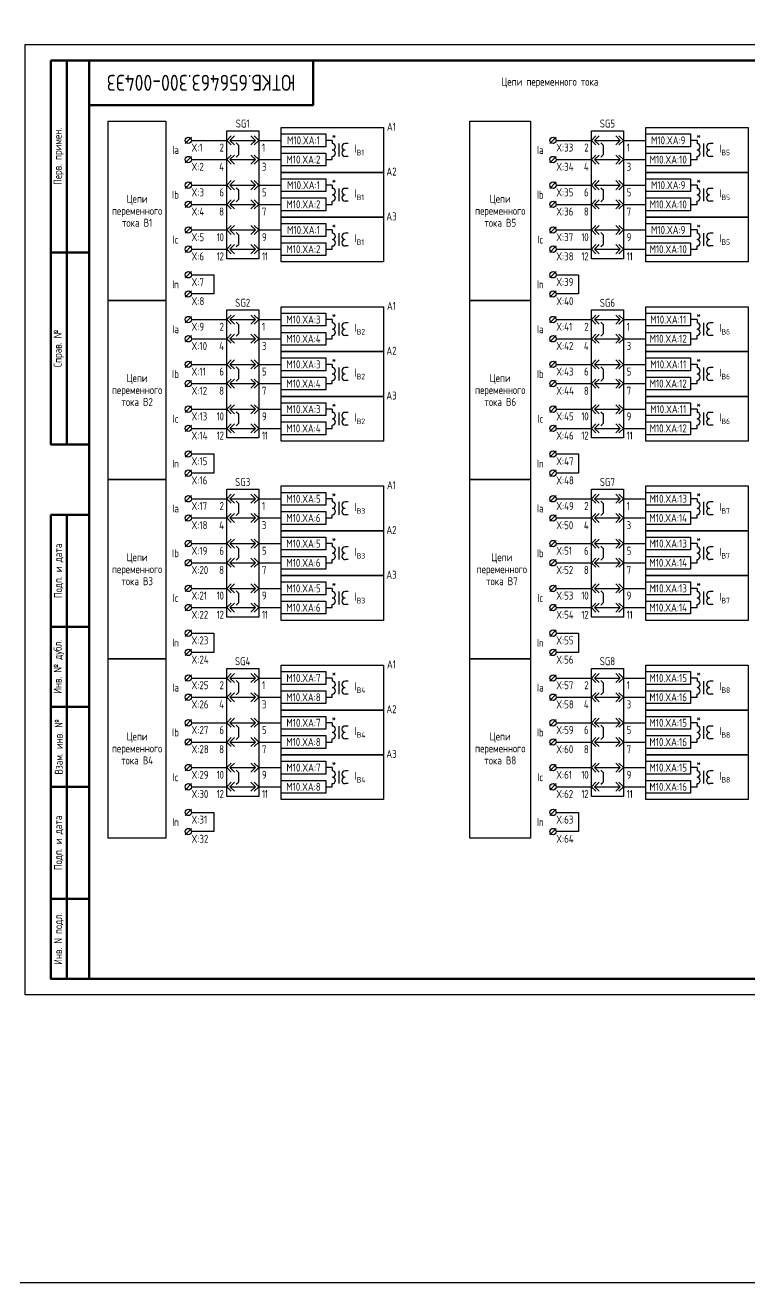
# Model space of a CAD drawing. Header units: millimetres. Extents: x -1612 to 9998, y -90 to 1220.
# Drawn here: x 0 to 226.5, y -90 to 303 of the extents above; entities that cross this region are included whole.
import ezdxf

# ---------------------------------------------------------------- set-up
doc = ezdxf.new("R2010")
doc.units = ezdxf.units.MM
doc.styles.add('Gost_type_A', font='GOST_A.TTF')

# ---------------------------------------------------------------- blocks, each defined once
blk = doc.blocks.new('Штамп угловой верхний')
at = {"lineweight": 50}
blk.add_lwpolyline([(0, 0), (70, 0), (70, -14), (0, -14)], close=True, dxfattribs=at)
blk = doc.blocks.new('Формат_А3')
blk.add_lwpolyline([(-420, 297), (0, 297), (0, 0), (-420, 0)], close=True)
at = {"lineweight": 50}
blk.add_lwpolyline([(-400, 292), (-5, 292), (-5, 5), (-400, 5)], close=True, dxfattribs=at)
blk = doc.blocks.new('Штамп левый верхний')
at = {"lineweight": 50}
for points in [[(-12, 0), (-7, 0), (-7, -60), (-12, -60)], [(-7, 0), (0, 0), (0, -60), (-7, -60)], [(-12, -60), (-7, -60), (-7, -120), (-12, -120)], [(-7, -60), (0, -60), (0, -120), (-7, -120)]]:
    blk.add_lwpolyline(points, close=True, dxfattribs=at)
at = {"char_height": 2.5, "width": 60, "attachment_point": 5, "rotation": 90, "style": 'Gost_type_A'}
for s, insert in [('Перв. примен.', (-9.5, -30)), ('Справ. №', (-9.5, -90))]:
    blk.add_mtext(s, dxfattribs=dict(at, insert=insert))
blk = doc.blocks.new('Штамп левый нижний')
at = {"lineweight": 50}
for points in [[(-12, 145), (-7, 145), (-7, 110), (-12, 110)], [(-7, 145), (0, 145), (0, 110), (-7, 110)], [(-12, 110), (-7, 110), (-7, 85), (-12, 85)], [(-7, 110), (0, 110), (0, 85), (-7, 85)], [(-12, 85), (-7, 85), (-7, 60), (-12, 60)], [(-7, 85), (0, 85), (0, 60), (-7, 60)], [(-12, 60), (-7, 60), (-7, 25), (-12, 25)], [(-7, 60), (0, 60), (0, 25), (-7, 25)], [(-12, 25), (-7, 25), (-7, 0), (-12, 0)], [(-7, 25), (0, 25), (0, 0), (-7, 0)]]:
    blk.add_lwpolyline(points, close=True, dxfattribs=at)
at = {"char_height": 2.5, "attachment_point": 5, "rotation": 90, "style": 'Gost_type_A'}
for s, insert, width in [('Подп. и дата', (-9.5, 127.5), 35), ('Инв. № дубл.', (-9.5, 97.5), 25), ('Взам. инв. №', (-9.5, 72.5), 25), ('Подп. и дата', (-9.5, 42.5), 35), ('Инв. N подл.', (-9.5, 12.5), 25)]:
    blk.add_mtext(s, dxfattribs=dict(at, insert=insert, width=width))
blk = doc.blocks.new('БИ_разъем')
for p, q in [((0, 0), (1.41, 1.41)), ((0, 0), (1.41, 1.41)), ((0, 0), (1.41, -1.41)), ((0, 0), (1.41, -1.41)), ((1, 0), (2.41, 1.41)), ((1, 0), (2.41, -1.41)), ((1, 0), (9, 0)), ((9, 0), (7.59, 1.41)), ((9, 0), (7.59, -1.41)), ((10, 0), (8.59, 1.41)), ((10, 0), (8.59, 1.41)), ((10, 0), (8.59, -1.41)), ((10, 0), (8.59, -1.41))]:
    blk.add_line(p, q)
blk = doc.blocks.new('БИ_перемычка')
for p, q in [((2.97, -0.79), (3.67, -1.5)), ((3.67, -1.5), (3.67, -4.5)), ((2.97, -5.21), (3.67, -4.5))]:
    blk.add_line(p, q)

msp = doc.modelspace()

# ---------------------------------------------------------------- linework, layer by layer
for p, q in [((52, 268), (50, 266)), ((166, 268), (164, 266)), ((52, 267), (63, 267)), ((73, 267), (80, 267)), ((96, 267), (94, 267)), ((166, 267), (177, 267)), ((187, 267), (194, 267)), ((210, 267), (208, 267)), ((52, 262), (50, 260)), ((52.01, 261), (62.83, 261)), ((73.17, 261), (80, 261)), ((94, 261), (96, 261)), ((166, 262), (164, 260)), ((166, 261), (176.83, 261)), ((187.17, 261), (194, 261)), ((208, 261), (210, 261)), ((52, 254), (50, 252)), ((52.01, 253), (62.83, 253)), ((73.17, 253), (80, 253)), ((96, 253), (94, 253)), ((166, 254), (164, 252)), ((166, 253), (176.83, 253)), ((187.17, 253), (194, 253)), ((210, 253), (208, 253)), ((52, 248), (50, 246)), ((166, 248), (164, 246)), ((52.01, 247), (62.83, 247)), ((73.17, 247), (80, 247)), ((94, 247), (96, 247)), ((166, 247), (176.83, 247)), ((187.17, 247), (194, 247)), ((208, 247), (210, 247)), ((52, 240), (50, 238)), ((166, 240), (164, 238)), ((52.01, 239), (62.83, 239)), ((73.17, 239), (80, 239)), ((96, 239), (94, 239)), ((166, 239), (176.83, 239)), ((187.17, 239), (194, 239)), ((210, 239), (208, 239)), ((52, 234), (50, 232)), ((52.01, 233), (62.83, 233)), ((73.17, 233), (80, 233)), ((94, 233), (96, 233)), ((166, 234), (164, 232)), ((166, 233), (176.83, 233)), ((187.17, 233), (194, 233)), ((208, 233), (210, 233)), ((52, 226), (50, 224)), ((52.01, 225), (59, 225)), ((59, 225), (59, 219)), ((166, 226), (164, 224)), ((166, 225), (173, 225)), ((173, 225), (173, 219)), ((52, 220), (50, 218)), ((59, 219), (52.01, 219)), ((166, 220), (164, 218)), ((173, 219), (166, 219)), ((52, 212), (50, 210)), ((52, 211), (63, 211)), ((73, 211), (80, 211)), ((96, 211), (94, 211)), ((166, 212), (164, 210)), ((166, 211), (177, 211)), ((187, 211), (194, 211)), ((210, 211), (208, 211)), ((52, 206), (50, 204)), ((52.01, 205), (62.83, 205)), ((73.17, 205), (80, 205)), ((94, 205), (96, 205)), ((166, 206), (164, 204)), ((166, 205), (176.83, 205)), ((187.17, 205), (194, 205)), ((208, 205), (210, 205)), ((52, 198), (50, 196)), ((52.01, 197), (62.83, 197)), ((73.17, 197), (80, 197)), ((96, 197), (94, 197)), ((166, 198), (164, 196)), ((166, 197), (176.83, 197)), ((187.17, 197), (194, 197)), ((210, 197), (208, 197)), ((52, 192), (50, 190)), ((52.01, 191), (62.83, 191)), ((73.17, 191), (80, 191)), ((94, 191), (96, 191)), ((166, 192), (164, 190)), ((166, 191), (176.83, 191)), ((187.17, 191), (194, 191)), ((208, 191), (210, 191)), ((52, 184), (50, 182)), ((52.01, 183), (62.83, 183)), ((73.17, 183), (80, 183)), ((96, 183), (94, 183)), ((166, 184), (164, 182)), ((166, 183), (176.83, 183)), ((187.17, 183), (194, 183)), ((210, 183), (208, 183)), ((52, 178), (50, 176)), ((52.01, 177), (62.83, 177)), ((73.17, 177), (80, 177)), ((94, 177), (96, 177)), ((166, 178), (164, 176)), ((166, 177), (176.83, 177)), ((187.17, 177), (194, 177)), ((208, 177), (210, 177)), ((52, 170), (50, 168)), ((52.01, 169), (59, 169)), ((59, 169), (59, 163)), ((166, 170), (164, 168)), ((166, 169), (173, 169)), ((173, 169), (173, 163)), ((52, 164), (50, 162)), ((59, 163), (52.01, 163)), ((166, 164), (164, 162)), ((173, 163), (166, 163)), ((52, 156), (50, 154)), ((52, 155), (63, 155)), ((73, 155), (80, 155)), ((96, 155), (94, 155)), ((166, 156), (164, 154)), ((166, 155), (177, 155)), ((187, 155), (194, 155)), ((210, 155), (208, 155)), ((52, 150), (50, 148)), ((166, 150), (164, 148)), ((52.01, 149), (62.83, 149)), ((73.17, 149), (80, 149)), ((94, 149), (96, 149)), ((166, 149), (176.83, 149)), ((187.17, 149), (194, 149)), ((208, 149), (210, 149)), ((52, 142), (50, 140)), ((166, 142), (164, 140)), ((52.01, 141), (62.83, 141)), ((73.17, 141), (80, 141)), ((96, 141), (94, 141)), ((166, 141), (176.83, 141)), ((187.17, 141), (194, 141)), ((210, 141), (208, 141)), ((52, 136), (50, 134)), ((52.01, 135), (62.83, 135)), ((73.17, 135), (80, 135)), ((94, 135), (96, 135)), ((166, 136), (164, 134)), ((166, 135), (176.83, 135)), ((187.17, 135), (194, 135)), ((208, 135), (210, 135)), ((52, 128), (50, 126)), ((52.01, 127), (62.83, 127)), ((73.17, 127), (80, 127)), ((96, 127), (94, 127)), ((166, 128), (164, 126)), ((166, 127), (176.83, 127)), ((187.17, 127), (194, 127)), ((210, 127), (208, 127)), ((52, 122), (50, 120)), ((166, 122), (164, 120)), ((52.01, 121), (62.83, 121)), ((73.17, 121), (80, 121)), ((94, 121), (96, 121)), ((166, 121), (176.83, 121)), ((187.17, 121), (194, 121)), ((208, 121), (210, 121)), ((52, 114), (50, 112)), ((166, 114), (164, 112)), ((52.01, 113), (59, 113)), ((59, 113), (59, 107)), ((166, 113), (173, 113)), ((173, 113), (173, 107)), ((52, 108), (50, 106)), ((59, 107), (52.01, 107)), ((166, 108), (164, 106)), ((173, 107), (166, 107)), ((52, 100), (50, 98)), ((52, 99), (63, 99)), ((73, 99), (80, 99)), ((96, 99), (94, 99)), ((166, 100), (164, 98)), ((166, 99), (177, 99)), ((187, 99), (194, 99)), ((210, 99), (208, 99)), ((52, 94), (50, 92)), ((52.01, 93), (62.83, 93)), ((73.17, 93), (80, 93)), ((94, 93), (96, 93)), ((166, 94), (164, 92)), ((166, 93), (176.83, 93)), ((187.17, 93), (194, 93)), ((208, 93), (210, 93)), ((52, 86), (50, 84)), ((52.01, 85), (62.83, 85)), ((73.17, 85), (80, 85)), ((96, 85), (94, 85)), ((166, 86), (164, 84)), ((166, 85), (176.83, 85)), ((187.17, 85), (194, 85)), ((210, 85), (208, 85)), ((52, 80), (50, 78)), ((52.01, 79), (62.83, 79)), ((73.17, 79), (80, 79)), ((94, 79), (96, 79)), ((166, 80), (164, 78)), ((166, 79), (176.83, 79)), ((187.17, 79), (194, 79)), ((208, 79), (210, 79)), ((52, 72), (50, 70)), ((52.01, 71), (62.83, 71)), ((73.17, 71), (80, 71)), ((96, 71), (94, 71)), ((166, 72), (164, 70)), ((166, 71), (176.83, 71)), ((187.17, 71), (194, 71)), ((210, 71), (208, 71)), ((52, 66), (50, 64)), ((52.01, 65), (62.83, 65)), ((73.17, 65), (80, 65)), ((94, 65), (96, 65)), ((166, 66), (164, 64)), ((166, 65), (176.83, 65)), ((187.17, 65), (194, 65)), ((208, 65), (210, 65)), ((52, 58), (50, 56)), ((52.01, 57), (59, 57)), ((59, 57), (59, 51)), ((166, 58), (164, 56)), ((166, 57), (173, 57)), ((173, 57), (173, 51)), ((52, 52), (50, 50)), ((166, 52), (164, 50)), ((59, 51), (52.01, 51)), ((173, 51), (166, 51))]:
    msp.add_line(p, q)
at = {"ltscale": 4}
for p, q in [((96, 267), (96, 266)), ((96, 266.5), (96, 266)), ((98, 266), (98, 262)), ((98, 266), (98, 262)), ((101, 266), (100, 266)), ((101, 266), (100, 266)), ((210, 267), (210, 266)), ((210, 266.5), (210, 266)), ((212, 266), (212, 262)), ((212, 266), (212, 262)), ((215, 266), (214, 266)), ((215, 266), (214, 266)), ((96, 261), (96, 262)), ((101, 262), (100, 262)), ((101, 262), (100, 262)), ((210, 261), (210, 262)), ((215, 262), (214, 262)), ((215, 262), (214, 262)), ((96, 253), (96, 252)), ((96, 252.5), (96, 252)), ((98, 252), (98, 248)), ((98, 252), (98, 248)), ((101, 252), (100, 252)), ((101, 252), (100, 252)), ((210, 253), (210, 252)), ((210, 252.5), (210, 252)), ((212, 252), (212, 248)), ((212, 252), (212, 248)), ((215, 252), (214, 252)), ((215, 252), (214, 252)), ((96, 247), (96, 248)), ((101, 248), (100, 248)), ((101, 248), (100, 248)), ((210, 247), (210, 248)), ((215, 248), (214, 248)), ((215, 248), (214, 248)), ((96, 239), (96, 238)), ((96, 238.5), (96, 238)), ((98, 238), (98, 234)), ((98, 238), (98, 234)), ((101, 238), (100, 238)), ((101, 238), (100, 238)), ((210, 239), (210, 238)), ((210, 238.5), (210, 238)), ((212, 238), (212, 234)), ((212, 238), (212, 234)), ((215, 238), (214, 238)), ((215, 238), (214, 238)), ((96, 233), (96, 234)), ((101, 234), (100, 234)), ((101, 234), (100, 234)), ((210, 233), (210, 234)), ((215, 234), (214, 234)), ((215, 234), (214, 234)), ((96, 211), (96, 210)), ((96, 210.5), (96, 210)), ((98, 210), (98, 206)), ((98, 210), (98, 206)), ((101, 210), (100, 210)), ((101, 210), (100, 210)), ((210, 211), (210, 210)), ((210, 210.5), (210, 210)), ((212, 210), (212, 206)), ((212, 210), (212, 206)), ((215, 210), (214, 210)), ((215, 210), (214, 210)), ((96, 205), (96, 206)), ((101, 206), (100, 206)), ((101, 206), (100, 206)), ((210, 205), (210, 206)), ((215, 206), (214, 206)), ((215, 206), (214, 206)), ((96, 197), (96, 196)), ((210, 197), (210, 196)), ((96, 196.5), (96, 196)), ((98, 196), (98, 192)), ((98, 196), (98, 192)), ((101, 196), (100, 196)), ((101, 196), (100, 196)), ((210, 196.5), (210, 196)), ((212, 196), (212, 192)), ((212, 196), (212, 192)), ((215, 196), (214, 196)), ((215, 196), (214, 196)), ((96, 191), (96, 192)), ((101, 192), (100, 192)), ((101, 192), (100, 192)), ((210, 191), (210, 192)), ((215, 192), (214, 192)), ((215, 192), (214, 192)), ((96, 183), (96, 182)), ((96, 182.5), (96, 182)), ((98, 182), (98, 178)), ((98, 182), (98, 178)), ((101, 182), (100, 182)), ((101, 182), (100, 182)), ((210, 183), (210, 182)), ((210, 182.5), (210, 182)), ((212, 182), (212, 178)), ((212, 182), (212, 178)), ((215, 182), (214, 182)), ((215, 182), (214, 182)), ((96, 177), (96, 178)), ((101, 178), (100, 178)), ((101, 178), (100, 178)), ((210, 177), (210, 178)), ((215, 178), (214, 178)), ((215, 178), (214, 178)), ((96, 155), (96, 154)), ((96, 154.5), (96, 154)), ((98, 154), (98, 150)), ((98, 154), (98, 150)), ((101, 154), (100, 154)), ((101, 154), (100, 154)), ((210, 155), (210, 154)), ((210, 154.5), (210, 154)), ((212, 154), (212, 150)), ((212, 154), (212, 150)), ((215, 154), (214, 154)), ((215, 154), (214, 154)), ((96, 149), (96, 150)), ((101, 150), (100, 150)), ((101, 150), (100, 150)), ((210, 149), (210, 150)), ((215, 150), (214, 150)), ((215, 150), (214, 150)), ((96, 141), (96, 140)), ((96, 140.5), (96, 140)), ((98, 140), (98, 136)), ((98, 140), (98, 136)), ((101, 140), (100, 140)), ((101, 140), (100, 140)), ((210, 141), (210, 140)), ((210, 140.5), (210, 140)), ((212, 140), (212, 136)), ((212, 140), (212, 136)), ((215, 140), (214, 140)), ((215, 140), (214, 140)), ((96, 135), (96, 136)), ((101, 136), (100, 136)), ((101, 136), (100, 136)), ((210, 135), (210, 136)), ((215, 136), (214, 136)), ((215, 136), (214, 136)), ((96, 127), (96, 126)), ((96, 126.5), (96, 126)), ((98, 126), (98, 122)), ((98, 126), (98, 122)), ((101, 126), (100, 126)), ((101, 126), (100, 126)), ((210, 127), (210, 126)), ((210, 126.5), (210, 126)), ((212, 126), (212, 122)), ((212, 126), (212, 122)), ((215, 126), (214, 126)), ((215, 126), (214, 126)), ((96, 121), (96, 122)), ((101, 122), (100, 122)), ((101, 122), (100, 122)), ((210, 121), (210, 122)), ((215, 122), (214, 122)), ((215, 122), (214, 122)), ((96, 99), (96, 98)), ((96, 98.5), (96, 98)), ((210, 99), (210, 98)), ((210, 98.5), (210, 98)), ((98, 98), (98, 94)), ((98, 98), (98, 94)), ((101, 98), (100, 98)), ((101, 98), (100, 98)), ((212, 98), (212, 94)), ((212, 98), (212, 94)), ((215, 98), (214, 98)), ((215, 98), (214, 98)), ((96, 93), (96, 94)), ((101, 94), (100, 94)), ((101, 94), (100, 94)), ((210, 93), (210, 94)), ((215, 94), (214, 94)), ((215, 94), (214, 94)), ((96, 85), (96, 84)), ((96, 84.5), (96, 84)), ((98, 84), (98, 80)), ((98, 84), (98, 80)), ((101, 84), (100, 84)), ((101, 84), (100, 84)), ((210, 85), (210, 84)), ((210, 84.5), (210, 84)), ((212, 84), (212, 80)), ((212, 84), (212, 80)), ((215, 84), (214, 84)), ((215, 84), (214, 84)), ((96, 79), (96, 80)), ((101, 80), (100, 80)), ((101, 80), (100, 80)), ((210, 79), (210, 80)), ((215, 80), (214, 80)), ((215, 80), (214, 80)), ((96, 71), (96, 70)), ((210, 71), (210, 70)), ((96, 70.5), (96, 70)), ((98, 70), (98, 66)), ((98, 70), (98, 66)), ((101, 70), (100, 70)), ((101, 70), (100, 70)), ((210, 70.5), (210, 70)), ((212, 70), (212, 66)), ((212, 70), (212, 66)), ((215, 70), (214, 70)), ((215, 70), (214, 70)), ((96, 65), (96, 66)), ((101, 66), (100, 66)), ((101, 66), (100, 66)), ((210, 65), (210, 66)), ((215, 66), (214, 66)), ((215, 66), (214, 66))]:
    msp.add_line(p, q, dxfattribs=at)
for points in [[(-1612, 1220), (9998.36, 1220), (9998.36, -90), (-1612, -90)], [(44, 217), (26, 217), (26, 273), (44, 273)], [(158, 217), (139, 217), (139, 273), (158, 273)], [(63, 270), (73, 270), (73, 230), (63, 230)], [(80, 271), (112, 271), (112, 257), (80, 257)], [(80, 269), (94, 269), (94, 265), (80, 265)], [(177, 270), (187, 270), (187, 230), (177, 230)], [(194, 271), (226, 271), (226, 257), (194, 257)], [(194, 269), (208, 269), (208, 265), (194, 265)], [(80, 263), (94, 263), (94, 259), (80, 259)], [(194, 263), (208, 263), (208, 259), (194, 259)], [(80, 257), (112, 257), (112, 243), (80, 243)], [(194, 257), (226, 257), (226, 243), (194, 243)], [(80, 255), (94, 255), (94, 251), (80, 251)], [(194, 255), (208, 255), (208, 251), (194, 251)], [(80, 249), (94, 249), (94, 245), (80, 245)], [(194, 249), (208, 249), (208, 245), (194, 245)], [(80, 243), (112, 243), (112, 229), (80, 229)], [(80, 241), (94, 241), (94, 237), (80, 237)], [(194, 243), (226, 243), (226, 229), (194, 229)], [(194, 241), (208, 241), (208, 237), (194, 237)], [(80, 235), (94, 235), (94, 231), (80, 231)], [(194, 235), (208, 235), (208, 231), (194, 231)], [(44, 161), (26, 161), (26, 217), (44, 217)], [(158, 161), (139, 161), (139, 217), (158, 217)], [(63, 214), (73, 214), (73, 174), (63, 174)], [(80, 215), (112, 215), (112, 201), (80, 201)], [(80, 213), (94, 213), (94, 209), (80, 209)], [(177, 214), (187, 214), (187, 174), (177, 174)], [(194, 215), (226, 215), (226, 201), (194, 201)], [(194, 213), (208, 213), (208, 209), (194, 209)], [(80, 207), (94, 207), (94, 203), (80, 203)], [(194, 207), (208, 207), (208, 203), (194, 203)], [(80, 201), (112, 201), (112, 187), (80, 187)], [(194, 201), (226, 201), (226, 187), (194, 187)], [(80, 199), (94, 199), (94, 195), (80, 195)], [(194, 199), (208, 199), (208, 195), (194, 195)], [(80, 193), (94, 193), (94, 189), (80, 189)], [(194, 193), (208, 193), (208, 189), (194, 189)], [(80, 187), (112, 187), (112, 173), (80, 173)], [(80, 185), (94, 185), (94, 181), (80, 181)], [(194, 187), (226, 187), (226, 173), (194, 173)], [(194, 185), (208, 185), (208, 181), (194, 181)], [(80, 179), (94, 179), (94, 175), (80, 175)], [(194, 179), (208, 179), (208, 175), (194, 175)], [(44, 105), (26, 105), (26, 161), (44, 161)], [(63, 158), (73, 158), (73, 118), (63, 118)], [(80, 159), (112, 159), (112, 145), (80, 145)], [(158, 105), (139, 105), (139, 161), (158, 161)], [(177, 158), (187, 158), (187, 118), (177, 118)], [(194, 159), (226, 159), (226, 145), (194, 145)], [(80, 157), (94, 157), (94, 153), (80, 153)], [(194, 157), (208, 157), (208, 153), (194, 153)], [(80, 151), (94, 151), (94, 147), (80, 147)], [(194, 151), (208, 151), (208, 147), (194, 147)], [(80, 145), (112, 145), (112, 131), (80, 131)], [(80, 143), (94, 143), (94, 139), (80, 139)], [(194, 145), (226, 145), (226, 131), (194, 131)], [(194, 143), (208, 143), (208, 139), (194, 139)], [(80, 137), (94, 137), (94, 133), (80, 133)], [(194, 137), (208, 137), (208, 133), (194, 133)], [(80, 131), (112, 131), (112, 117), (80, 117)], [(194, 131), (226, 131), (226, 117), (194, 117)], [(80, 129), (94, 129), (94, 125), (80, 125)], [(194, 129), (208, 129), (208, 125), (194, 125)], [(80, 123), (94, 123), (94, 119), (80, 119)], [(194, 123), (208, 123), (208, 119), (194, 119)], [(44, 49), (26, 49), (26, 105), (44, 105)], [(80, 103), (112, 103), (112, 89), (80, 89)], [(158, 49), (139, 49), (139, 105), (158, 105)], [(194, 103), (226, 103), (226, 89), (194, 89)], [(63, 102), (73, 102), (73, 62), (63, 62)], [(80, 101), (94, 101), (94, 97), (80, 97)], [(177, 102), (187, 102), (187, 62), (177, 62)], [(194, 101), (208, 101), (208, 97), (194, 97)], [(80, 95), (94, 95), (94, 91), (80, 91)], [(194, 95), (208, 95), (208, 91), (194, 91)], [(80, 89), (112, 89), (112, 75), (80, 75)], [(80, 87), (94, 87), (94, 83), (80, 83)], [(194, 89), (226, 89), (226, 75), (194, 75)], [(194, 87), (208, 87), (208, 83), (194, 83)], [(80, 81), (94, 81), (94, 77), (80, 77)], [(194, 81), (208, 81), (208, 77), (194, 77)], [(80, 75), (112, 75), (112, 61), (80, 61)], [(194, 75), (226, 75), (226, 61), (194, 61)], [(80, 73), (94, 73), (94, 69), (80, 69)], [(194, 73), (208, 73), (208, 69), (194, 69)], [(80, 67), (94, 67), (94, 63), (80, 63)], [(194, 67), (208, 67), (208, 63), (194, 63)]]:
    msp.add_lwpolyline(points, close=True)
for centre in [(51, 267), (165, 267), (51, 261), (165, 261), (51, 253), (165, 253), (51, 247), (165, 247), (51, 239), (165, 239), (51, 233), (165, 233), (51, 225), (165, 225), (51, 219), (165, 219), (51, 211), (165, 211), (51, 205), (165, 205), (51, 197), (165, 197), (51, 191), (165, 191), (51, 183), (165, 183), (51, 177), (165, 177), (51, 169), (165, 169), (51, 163), (165, 163), (51, 155), (165, 155), (51, 149), (165, 149), (51, 141), (165, 141), (51, 135), (165, 135), (51, 127), (165, 127), (51, 121), (165, 121), (51, 113), (165, 113), (51, 107), (165, 107), (51, 99), (165, 99), (51, 93), (165, 93), (51, 85), (165, 85), (51, 79), (165, 79), (51, 71), (165, 71), (51, 65), (165, 65), (51, 57), (165, 57), (51, 51), (165, 51)]:
    msp.add_circle(centre, 1)
for centre, start, end in [((96, 265), 270, 90), ((96, 265), 270, 90), ((96, 263), 270, 90), ((96, 263), 270, 90), ((100, 265), 90, 270), ((100, 265), 90, 270), ((100, 263), 90, 270), ((100, 263), 90, 270), ((210, 265), 270, 90), ((210, 265), 270, 90), ((210, 263), 270, 90), ((210, 263), 270, 90), ((214, 265), 90, 270), ((214, 265), 90, 270), ((214, 263), 90, 270), ((214, 263), 90, 270), ((96, 251), 270, 90), ((96, 251), 270, 90), ((100, 251), 90, 270), ((100, 251), 90, 270), ((210, 251), 270, 90), ((210, 251), 270, 90), ((214, 251), 90, 270), ((214, 251), 90, 270), ((96, 249), 270, 90), ((96, 249), 270, 90), ((100, 249), 90, 270), ((100, 249), 90, 270), ((210, 249), 270, 90), ((210, 249), 270, 90), ((214, 249), 90, 270), ((214, 249), 90, 270), ((96, 237), 270, 90), ((96, 237), 270, 90), ((96, 235), 270, 90), ((96, 235), 270, 90), ((100, 237), 90, 270), ((100, 237), 90, 270), ((100, 235), 90, 270), ((100, 235), 90, 270), ((210, 237), 270, 90), ((210, 237), 270, 90), ((210, 235), 270, 90), ((210, 235), 270, 90), ((214, 237), 90, 270), ((214, 237), 90, 270), ((214, 235), 90, 270), ((214, 235), 90, 270), ((96, 209), 270, 90), ((96, 209), 270, 90), ((100, 209), 90, 270), ((100, 209), 90, 270), ((210, 209), 270, 90), ((210, 209), 270, 90), ((214, 209), 90, 270), ((214, 209), 90, 270), ((96, 207), 270, 90), ((96, 207), 270, 90), ((100, 207), 90, 270), ((100, 207), 90, 270), ((210, 207), 270, 90), ((210, 207), 270, 90), ((214, 207), 90, 270), ((214, 207), 90, 270), ((96, 195), 270, 90), ((96, 195), 270, 90), ((96, 193), 270, 90), ((96, 193), 270, 90), ((100, 195), 90, 270), ((100, 195), 90, 270), ((100, 193), 90, 270), ((100, 193), 90, 270), ((210, 195), 270, 90), ((210, 195), 270, 90), ((210, 193), 270, 90), ((210, 193), 270, 90), ((214, 195), 90, 270), ((214, 195), 90, 270), ((214, 193), 90, 270), ((214, 193), 90, 270), ((96, 181), 270, 90), ((96, 181), 270, 90), ((100, 181), 90, 270), ((100, 181), 90, 270), ((210, 181), 270, 90), ((210, 181), 270, 90), ((214, 181), 90, 270), ((214, 181), 90, 270), ((96, 179), 270, 90), ((96, 179), 270, 90), ((100, 179), 90, 270), ((100, 179), 90, 270), ((210, 179), 270, 90), ((210, 179), 270, 90), ((214, 179), 90, 270), ((214, 179), 90, 270), ((96, 153), 270, 90), ((96, 153), 270, 90), ((100, 153), 90, 270), ((100, 153), 90, 270), ((210, 153), 270, 90), ((210, 153), 270, 90), ((214, 153), 90, 270), ((214, 153), 90, 270), ((96, 151), 270, 90), ((96, 151), 270, 90), ((100, 151), 90, 270), ((100, 151), 90, 270), ((210, 151), 270, 90), ((210, 151), 270, 90), ((214, 151), 90, 270), ((214, 151), 90, 270), ((96, 139), 270, 90), ((96, 139), 270, 90), ((96, 137), 270, 90), ((96, 137), 270, 90), ((100, 139), 90, 270), ((100, 139), 90, 270), ((100, 137), 90, 270), ((100, 137), 90, 270), ((210, 139), 270, 90), ((210, 139), 270, 90), ((210, 137), 270, 90), ((210, 137), 270, 90), ((214, 139), 90, 270), ((214, 139), 90, 270), ((214, 137), 90, 270), ((214, 137), 90, 270), ((96, 125), 270, 90), ((96, 125), 270, 90), ((100, 125), 90, 270), ((100, 125), 90, 270), ((210, 125), 270, 90), ((210, 125), 270, 90), ((214, 125), 90, 270), ((214, 125), 90, 270), ((96, 123), 270, 90), ((96, 123), 270, 90), ((100, 123), 90, 270), ((100, 123), 90, 270), ((210, 123), 270, 90), ((210, 123), 270, 90), ((214, 123), 90, 270), ((214, 123), 90, 270), ((96, 97), 270, 90), ((96, 97), 270, 90), ((96, 95), 270, 90), ((96, 95), 270, 90), ((100, 97), 90, 270), ((100, 97), 90, 270), ((100, 95), 90, 270), ((100, 95), 90, 270), ((210, 97), 270, 90), ((210, 97), 270, 90), ((210, 95), 270, 90), ((210, 95), 270, 90), ((214, 97), 90, 270), ((214, 97), 90, 270), ((214, 95), 90, 270), ((214, 95), 90, 270), ((96, 83), 270, 90), ((96, 83), 270, 90), ((100, 83), 90, 270), ((100, 83), 90, 270), ((210, 83), 270, 90), ((210, 83), 270, 90), ((214, 83), 90, 270), ((214, 83), 90, 270), ((96, 81), 270, 90), ((96, 81), 270, 90), ((100, 81), 90, 270), ((100, 81), 90, 270), ((210, 81), 270, 90), ((210, 81), 270, 90), ((214, 81), 90, 270), ((214, 81), 90, 270), ((96, 69), 270, 90), ((96, 69), 270, 90), ((96, 67), 270, 90), ((96, 67), 270, 90), ((100, 69), 90, 270), ((100, 69), 90, 270), ((100, 67), 90, 270), ((100, 67), 90, 270), ((210, 69), 270, 90), ((210, 69), 270, 90), ((210, 67), 270, 90), ((210, 67), 270, 90), ((214, 69), 90, 270), ((214, 69), 90, 270), ((214, 67), 90, 270), ((214, 67), 90, 270)]:
    msp.add_arc(centre, 1, start, end, dxfattribs=at)

# ---------------------------------------------------------------- block references
for name, p in [('Формат_А3', (420, 0)), ('Штамп левый верхний', (20, 292)), ('Штамп угловой верхний', (20, 292)), ('БИ_разъем', (63, 267)), ('БИ_разъем', (177, 267)), ('БИ_перемычка', (63, 267)), ('БИ_перемычка', (177, 267)), ('БИ_разъем', (63, 261)), ('БИ_разъем', (177, 261)), ('БИ_разъем', (63, 253)), ('БИ_перемычка', (63, 253)), ('БИ_разъем', (177, 253)), ('БИ_перемычка', (177, 253)), ('БИ_разъем', (63, 247)), ('БИ_разъем', (177, 247)), ('БИ_разъем', (63, 239)), ('БИ_разъем', (177, 239)), ('БИ_перемычка', (63, 239)), ('БИ_перемычка', (177, 239)), ('БИ_разъем', (63, 233)), ('БИ_разъем', (177, 233)), ('БИ_разъем', (63, 211)), ('БИ_разъем', (177, 211)), ('БИ_перемычка', (63, 211)), ('БИ_перемычка', (177, 211)), ('БИ_разъем', (63, 205)), ('БИ_разъем', (177, 205)), ('БИ_разъем', (63, 197)), ('БИ_разъем', (177, 197)), ('БИ_перемычка', (63, 197)), ('БИ_перемычка', (177, 197)), ('БИ_разъем', (63, 191)), ('БИ_разъем', (177, 191)), ('БИ_разъем', (63, 183)), ('БИ_перемычка', (63, 183)), ('БИ_разъем', (177, 183)), ('БИ_перемычка', (177, 183)), ('БИ_разъем', (63, 177)), ('БИ_разъем', (177, 177)), ('БИ_разъем', (63, 155)), ('БИ_перемычка', (63, 155)), ('БИ_разъем', (177, 155)), ('БИ_перемычка', (177, 155)), ('Штамп левый нижний', (20, 5)), ('БИ_разъем', (63, 149)), ('БИ_разъем', (177, 149)), ('БИ_разъем', (63, 141)), ('БИ_разъем', (177, 141)), ('БИ_перемычка', (63, 141)), ('БИ_перемычка', (177, 141)), ('БИ_разъем', (63, 135)), ('БИ_разъем', (177, 135)), ('БИ_разъем', (63, 127)), ('БИ_перемычка', (63, 127)), ('БИ_разъем', (177, 127)), ('БИ_перемычка', (177, 127)), ('БИ_разъем', (63, 121)), ('БИ_разъем', (177, 121)), ('БИ_разъем', (63, 99)), ('БИ_разъем', (177, 99)), ('БИ_разъем', (63, 93)), ('БИ_перемычка', (63, 99)), ('БИ_разъем', (177, 93)), ('БИ_перемычка', (177, 99)), ('БИ_разъем', (63, 85)), ('БИ_перемычка', (63, 85)), ('БИ_разъем', (177, 85)), ('БИ_перемычка', (177, 85)), ('БИ_разъем', (63, 79)), ('БИ_разъем', (177, 79)), ('БИ_разъем', (63, 71)), ('БИ_разъем', (177, 71)), ('БИ_перемычка', (63, 71)), ('БИ_перемычка', (177, 71)), ('БИ_разъем', (63, 65)), ('БИ_разъем', (177, 65))]:
    msp.add_blockref(name, p)

# ---------------------------------------------------------------- texts
at = {"insert": (55, 285), "char_height": 5, "width": 70, "attachment_point": 5, "rotation": 180, "style": 'Gost_type_A'}
msp.add_mtext('ЮТКБ.656463.300-004Э3', dxfattribs=at)
at = {"char_height": 2.5, "line_spacing_factor": 0.9, "style": 'Gost_type_A'}
for s, insert, width, attachment_point in [('Цепи переменного тока', (164, 285), 288, 5), ('SG1', (68, 271), 10, 8), ('A1', (114.5, 270), 35, 8), ('SG5', (182, 271), 10, 8), ('Ia', (47, 264), 6, 5), ('X:1', (52, 266), 10, 1), ('{\\T0.9;2}', (62, 266), 5, 3), ('{\\T0.9;1}', (74, 266), 5, 1), ('Ia', (161, 264), 6, 5), ('X:33', (166, 266), 10, 1), ('{\\T0.9;2}', (176, 266), 5, 3), ('{\\T0.9;1}', (188, 266), 5, 1), ('X:2', (52, 260), 10, 1), ('{\\T0.9;4}', (62, 260), 5, 3), ('{\\T0.9;3}', (74, 260), 5, 1), ('X:34', (166, 260), 10, 1), ('{\\T0.9;4}', (176, 260), 5, 3), ('{\\T0.9;3}', (188, 260), 5, 1), ('A2', (114.5, 256), 35, 8), ('X:3', (52, 252), 10, 1), ('{\\T0.9;6}', (62, 252), 5, 3), ('{\\T0.9;5}', (74, 252), 5, 1), ('X:35', (166, 252), 10, 1), ('{\\T0.9;6}', (176, 252), 5, 3), ('{\\T0.9;5}', (188, 252), 5, 1), ('Цепи переменного тока В1', (35, 245), 18, 5), ('Ib', (47, 250), 6, 5), ('Цепи переменного тока В5', (148.5, 245), 19, 5), ('Ib', (161, 250), 6, 5), ('X:4', (52, 246), 10, 1), ('{\\T0.9;8}', (62, 246), 5, 3), ('{\\T0.9;7}', (74, 246), 5, 1), ('A3', (114.5, 242), 35, 8), ('X:36', (166, 246), 10, 1), ('{\\T0.9;8}', (176, 246), 5, 3), ('{\\T0.9;7}', (188, 246), 5, 1), ('Ic', (47, 236), 6, 5), ('X:5', (52, 238), 10, 1), ('{\\T0.9;10}', (62, 238), 5, 3), ('{\\T0.9;9}', (74, 238), 5, 1), ('Ic', (161, 236), 6, 5), ('X:37', (166, 238), 10, 1), ('{\\T0.9;10}', (176, 238), 5, 3), ('{\\T0.9;9}', (188, 238), 5, 1), ('X:6', (52, 232), 10, 1), ('{\\T0.9;12}', (62, 232), 5, 3), ('{\\T0.9;11}', (74, 232), 5, 1), ('X:38', (166, 232), 10, 1), ('{\\T0.9;12}', (176, 232), 5, 3), ('{\\T0.9;11}', (188, 232), 5, 1), ('In', (47, 222), 6, 5), ('X:7', (52, 224), 10, 1), ('In', (161, 222), 6, 5), ('X:39', (166, 224), 10, 1), ('X:8', (52, 218), 10, 1), ('SG2', (68, 215), 10, 8), ('A1', (114.5, 214), 35, 8), ('X:40', (166, 218), 10, 1), ('SG6', (182, 215), 10, 8), ('Ia', (47, 208), 6, 5), ('X:9', (52, 210), 10, 1), ('{\\T0.9;2}', (62, 210), 5, 3), ('{\\T0.9;1}', (74, 210), 5, 1), ('Ia', (161, 208), 6, 5), ('X:41', (166, 210), 10, 1), ('{\\T0.9;2}', (176, 210), 5, 3), ('{\\T0.9;1}', (188, 210), 5, 1), ('X:10', (52, 204), 10, 1), ('{\\T0.9;4}', (62, 204), 5, 3), ('{\\T0.9;3}', (74, 204), 5, 1), ('A2', (114.5, 200), 35, 8), ('X:42', (166, 204), 10, 1), ('{\\T0.9;4}', (176, 204), 5, 3), ('{\\T0.9;3}', (188, 204), 5, 1), ('Цепи переменного тока В2', (35, 189), 18, 5), ('Ib', (47, 194), 6, 5), ('X:11', (52, 196), 10, 1), ('{\\T0.9;6}', (62, 196), 5, 3), ('{\\T0.9;5}', (74, 196), 5, 1), ('Цепи переменного тока В6', (148.5, 189), 19, 5), ('Ib', (161, 194), 6, 5), ('X:43', (166, 196), 10, 1), ('{\\T0.9;6}', (176, 196), 5, 3), ('{\\T0.9;5}', (188, 196), 5, 1), ('X:12', (52, 190), 10, 1), ('{\\T0.9;8}', (62, 190), 5, 3), ('{\\T0.9;7}', (74, 190), 5, 1), ('X:44', (166, 190), 10, 1), ('{\\T0.9;8}', (176, 190), 5, 3), ('{\\T0.9;7}', (188, 190), 5, 1), ('A3', (114.5, 186), 35, 8), ('Ic', (47, 180), 6, 5), ('X:13', (52, 182), 10, 1), ('{\\T0.9;10}', (62, 182), 5, 3), ('{\\T0.9;9}', (74, 182), 5, 1), ('Ic', (161, 180), 6, 5), ('X:45', (166, 182), 10, 1), ('{\\T0.9;10}', (176, 182), 5, 3), ('{\\T0.9;9}', (188, 182), 5, 1), ('X:14', (52, 176), 10, 1), ('{\\T0.9;12}', (62, 176), 5, 3), ('{\\T0.9;11}', (74, 176), 5, 1), ('X:46', (166, 176), 10, 1), ('{\\T0.9;12}', (176, 176), 5, 3), ('{\\T0.9;11}', (188, 176), 5, 1), ('In', (47, 166), 6, 5), ('X:15', (52, 168), 10, 1), ('In', (161, 166), 6, 5), ('X:47', (166, 168), 10, 1), ('X:16', (52, 162), 10, 1), ('SG3', (68, 159), 10, 8), ('X:48', (166, 162), 10, 1), ('SG7', (182, 159), 10, 8), ('A1', (114.5, 158), 35, 8), ('X:17', (52, 154), 10, 1), ('{\\T0.9;2}', (62, 154), 5, 3), ('{\\T0.9;1}', (74, 154), 5, 1), ('X:49', (166, 154), 10, 1), ('{\\T0.9;2}', (176, 154), 5, 3), ('{\\T0.9;1}', (188, 154), 5, 1), ('Ia', (47, 152), 6, 5), ('Ia', (161, 152), 6, 5), ('X:18', (52, 148), 10, 1), ('{\\T0.9;4}', (62, 148), 5, 3), ('{\\T0.9;3}', (74, 148), 5, 1), ('A2', (114.5, 144), 35, 8), ('X:50', (166, 148), 10, 1), ('{\\T0.9;4}', (176, 148), 5, 3), ('{\\T0.9;3}', (188, 148), 5, 1), ('Цепи переменного тока В3', (35, 133), 18, 5), ('Ib', (47, 138), 6, 5), ('X:19', (52, 140), 10, 1), ('{\\T0.9;6}', (62, 140), 5, 3), ('{\\T0.9;5}', (74, 140), 5, 1), ('Цепи переменного тока В7', (149, 133), 18, 5), ('Ib', (161, 138), 6, 5), ('X:51', (166, 140), 10, 1), ('{\\T0.9;6}', (176, 140), 5, 3), ('{\\T0.9;5}', (188, 140), 5, 1), ('X:20', (52, 134), 10, 1), ('{\\T0.9;8}', (62, 134), 5, 3), ('{\\T0.9;7}', (74, 134), 5, 1), ('X:52', (166, 134), 10, 1), ('{\\T0.9;8}', (176, 134), 5, 3), ('{\\T0.9;7}', (188, 134), 5, 1), ('A3', (114.5, 130), 35, 8), ('X:21', (52, 126), 10, 1), ('{\\T0.9;10}', (62, 126), 5, 3), ('{\\T0.9;9}', (74, 126), 5, 1), ('X:53', (166, 126), 10, 1), ('{\\T0.9;10}', (176, 126), 5, 3), ('{\\T0.9;9}', (188, 126), 5, 1), ('Ic', (47, 124), 6, 5), ('Ic', (161, 124), 6, 5), ('X:22', (52, 120), 10, 1), ('{\\T0.9;12}', (62, 120), 5, 3), ('{\\T0.9;11}', (74, 120), 5, 1), ('X:54', (166, 120), 10, 1), ('{\\T0.9;12}', (176, 120), 5, 3), ('{\\T0.9;11}', (188, 120), 5, 1), ('In', (47, 110), 6, 5), ('X:23', (52, 112), 10, 1), ('In', (161, 110), 6, 5), ('X:55', (166, 112), 10, 1), ('X:24', (52, 106), 10, 1), ('SG4', (68, 103), 10, 8), ('A1', (114.5, 102), 35, 8), ('X:56', (166, 106), 10, 1), ('SG8', (182, 103), 10, 8), ('Ia', (47, 96), 6, 5), ('X:25', (52, 98), 10, 1), ('{\\T0.9;2}', (62, 98), 5, 3), ('{\\T0.9;1}', (74, 98), 5, 1), ('Ia', (161, 96), 6, 5), ('X:57', (166, 98), 10, 1), ('{\\T0.9;2}', (176, 98), 5, 3), ('{\\T0.9;1}', (188, 98), 5, 1), ('X:26', (52, 92), 10, 1), ('{\\T0.9;4}', (62, 92), 5, 3), ('{\\T0.9;3}', (74, 92), 5, 1), ('A2', (114.5, 88), 35, 8), ('X:58', (166, 92), 10, 1), ('{\\T0.9;4}', (176, 92), 5, 3), ('{\\T0.9;3}', (188, 92), 5, 1), ('Ib', (47, 82), 6, 5), ('X:27', (52, 84), 10, 1), ('{\\T0.9;6}', (62, 84), 5, 3), ('{\\T0.9;5}', (74, 84), 5, 1), ('Ib', (161, 82), 6, 5), ('X:59', (166, 84), 10, 1), ('{\\T0.9;6}', (176, 84), 5, 3), ('{\\T0.9;5}', (188, 84), 5, 1), ('Цепи переменного тока В4', (35, 77), 18, 5), ('Цепи переменного тока В8', (148.5, 77), 19, 5), ('X:28', (52, 78), 10, 1), ('{\\T0.9;8}', (62, 78), 5, 3), ('{\\T0.9;7}', (74, 78), 5, 1), ('A3', (114.5, 74), 35, 8), ('X:60', (166, 78), 10, 1), ('{\\T0.9;8}', (176, 78), 5, 3), ('{\\T0.9;7}', (188, 78), 5, 1), ('Ic', (47, 68), 6, 5), ('X:29', (52, 70), 10, 1), ('{\\T0.9;10}', (62, 70), 5, 3), ('{\\T0.9;9}', (74, 70), 5, 1), ('Ic', (161, 68), 6, 5), ('X:61', (166, 70), 10, 1), ('{\\T0.9;10}', (176, 70), 5, 3), ('{\\T0.9;9}', (188, 70), 5, 1), ('X:30', (52, 64), 10, 1), ('{\\T0.9;12}', (62, 64), 5, 3), ('{\\T0.9;11}', (74, 64), 5, 1), ('X:62', (166, 64), 10, 1), ('{\\T0.9;12}', (176, 64), 5, 3), ('{\\T0.9;11}', (188, 64), 5, 1), ('In', (47, 54), 6, 5), ('X:31', (52, 56), 10, 1), ('In', (161, 54), 6, 5), ('X:63', (166, 56), 10, 1), ('X:32', (52, 50), 10, 1), ('X:64', (166, 50), 10, 1)]:
    msp.add_mtext(s, dxfattribs=dict(at, insert=insert, width=width, attachment_point=attachment_point))
at = {"char_height": 2.5, "style": 'Gost_type_A'}
for s, insert, width, attachment_point in [('M10.XA:1', (87, 267), 14, 5), ('*', (96.5, 268.5), 3, 5), ('M10.XA:9', (201, 267), 14, 5), ('*', (210.5, 268.5), 3, 5), ('\\A1;I{\\H0.7x;\\S^ В1;}', (103, 264), 8, 4), ('\\A1;I{\\H0.7x;\\S^ В5;}', (217, 264), 8, 4), ('M10.XA:2', (86.99, 261), 14.018, 5), ('M10.XA:10', (200.99, 260.99), 14.018, 5), ('M10.XA:1', (87, 253), 14, 5), ('*', (96.5, 254.5), 3, 5), ('\\A1;I{\\H0.7x;\\S^ В1;}', (103, 250), 8, 4), ('M10.XA:9', (201, 253), 14, 5), ('*', (210.5, 254.5), 3, 5), ('\\A1;I{\\H0.7x;\\S^ В5;}', (217, 250), 8, 4), ('M10.XA:2', (86.99, 247), 14.018, 5), ('M10.XA:10', (200.99, 246.99), 14.018, 5), ('M10.XA:1', (87, 239), 14, 5), ('*', (96.5, 240.5), 3, 5), ('M10.XA:9', (201, 239), 14, 5), ('*', (210.5, 240.5), 3, 5), ('\\A1;I{\\H0.7x;\\S^ В1;}', (103, 236), 8, 4), ('\\A1;I{\\H0.7x;\\S^ В5;}', (217, 236), 8, 4), ('M10.XA:2', (86.99, 233), 14.018, 5), ('M10.XA:10', (200.99, 232.99), 14.018, 5), ('M10.XA:3', (87, 211), 14, 5), ('*', (96.5, 212.5), 3, 5), ('M10.XA:11', (201, 211), 14, 5), ('*', (210.5, 212.5), 3, 5), ('\\A1;I{\\H0.7x;\\S^ В2;}', (103, 208), 8, 4), ('\\A1;I{\\H0.7x;\\S^ В6;}', (217, 208), 8, 4), ('M10.XA:4', (86.99, 204.99), 14.018, 5), ('M10.XA:12', (200.99, 205), 14.018, 5), ('M10.XA:3', (87, 197), 14, 5), ('*', (96.5, 198.5), 3, 5), ('M10.XA:11', (201, 197), 14, 5), ('*', (210.5, 198.5), 3, 5), ('\\A1;I{\\H0.7x;\\S^ В2;}', (103, 194), 8, 4), ('\\A1;I{\\H0.7x;\\S^ В6;}', (217, 194), 8, 4), ('M10.XA:4', (86.99, 190.99), 14.018, 5), ('M10.XA:12', (200.99, 191), 14.018, 5), ('*', (96.5, 184.5), 3, 5), ('*', (210.5, 184.5), 3, 5), ('M10.XA:3', (87, 183), 14, 5), ('\\A1;I{\\H0.7x;\\S^ В2;}', (103, 180), 8, 4), ('M10.XA:11', (201, 183), 14, 5), ('\\A1;I{\\H0.7x;\\S^ В6;}', (217, 180), 8, 4), ('M10.XA:4', (86.99, 176.99), 14.018, 5), ('M10.XA:12', (200.99, 177), 14.018, 5), ('M10.XA:5', (87, 155), 14, 5), ('*', (96.5, 156.5), 3, 5), ('\\A1;I{\\H0.7x;\\S^ В3;}', (103, 152), 8, 4), ('M10.XA:13', (201, 155.01), 14, 5), ('*', (210.5, 156.5), 3, 5), ('\\A1;I{\\H0.7x;\\S^ В7;}', (217, 152), 8, 4), ('M10.XA:6', (86.99, 148.99), 14.018, 5), ('M10.XA:14', (200.99, 149), 14.018, 5), ('M10.XA:5', (87, 141), 14, 5), ('*', (96.5, 142.5), 3, 5), ('M10.XA:13', (201, 141.01), 14, 5), ('*', (210.5, 142.5), 3, 5), ('\\A1;I{\\H0.7x;\\S^ В3;}', (103, 138), 8, 4), ('\\A1;I{\\H0.7x;\\S^ В7;}', (217, 138), 8, 4), ('M10.XA:6', (86.99, 134.99), 14.018, 5), ('M10.XA:14', (200.99, 135), 14.018, 5), ('M10.XA:5', (87, 127), 14, 5), ('*', (96.5, 128.5), 3, 5), ('M10.XA:13', (201, 127.01), 14, 5), ('*', (210.5, 128.5), 3, 5), ('M10.XA:6', (86.99, 120.99), 14.018, 5), ('\\A1;I{\\H0.7x;\\S^ В3;}', (103, 124), 8, 4), ('M10.XA:14', (200.99, 121), 14.018, 5), ('\\A1;I{\\H0.7x;\\S^ В7;}', (217, 124), 8, 4), ('M10.XA:7', (87, 99), 14, 5), ('*', (96.5, 100.5), 3, 5), ('M10.XA:15', (201, 99), 14, 5), ('*', (210.5, 100.5), 3, 5), ('\\A1;I{\\H0.7x;\\S^ В4;}', (103, 96), 8, 4), ('\\A1;I{\\H0.7x;\\S^ В8;}', (217, 96), 8, 4), ('M10.XA:8', (86.99, 92.99), 14.018, 5), ('M10.XA:16', (200.99, 92.99), 14.018, 5), ('*', (96.5, 86.5), 3, 5), ('*', (210.5, 86.5), 3, 5), ('M10.XA:7', (87, 85), 14, 5), ('\\A1;I{\\H0.7x;\\S^ В4;}', (103, 82), 8, 4), ('M10.XA:15', (201, 85), 14, 5), ('\\A1;I{\\H0.7x;\\S^ В8;}', (217, 82), 8, 4), ('M10.XA:8', (86.99, 78.99), 14.018, 5), ('M10.XA:16', (200.99, 78.99), 14.018, 5), ('M10.XA:7', (87, 71), 14, 5), ('*', (96.5, 72.5), 3, 5), ('M10.XA:15', (201, 71), 14, 5), ('*', (210.5, 72.5), 3, 5), ('\\A1;I{\\H0.7x;\\S^ В4;}', (103, 68), 8, 4), ('\\A1;I{\\H0.7x;\\S^ В8;}', (217, 68), 8, 4), ('M10.XA:8', (86.99, 64.99), 14.018, 5), ('M10.XA:16', (200.99, 64.99), 14.018, 5)]:
    msp.add_mtext(s, dxfattribs=dict(at, insert=insert, width=width, attachment_point=attachment_point))

doc.saveas('drawing.dxf')
